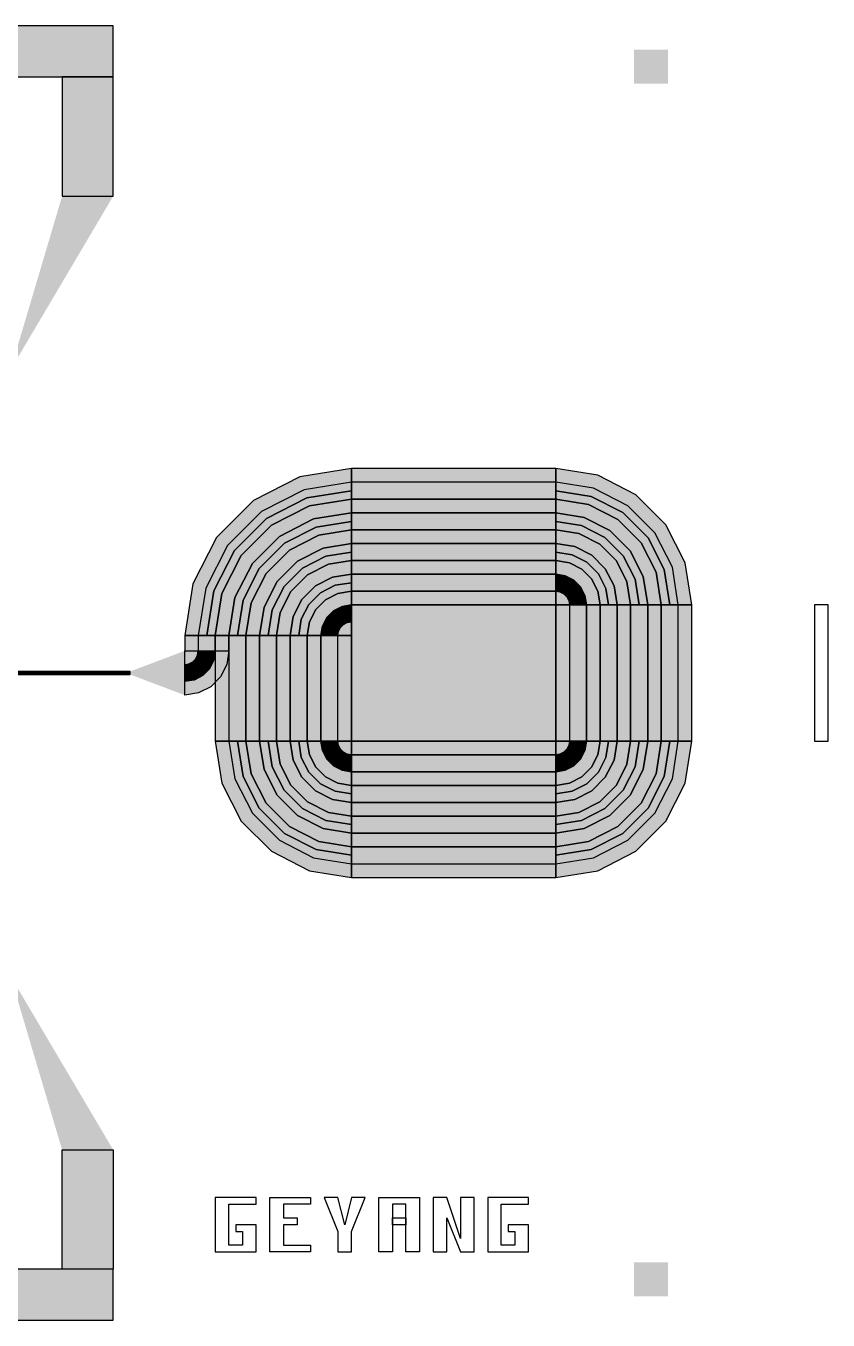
# Model space of a CAD drawing. Extents: x -200 to 7200, y -200 to 2100.
# Drawn here: x 6022 to 7200, y 0 to 1900 of the extents above; entities that cross this region are included whole.
import ezdxf

# ---------------------------------------------------------------- set-up
doc = ezdxf.new("R2010")
doc.units = 0
doc.layers.add('GAP', color=1, linetype='continuous')
doc.layers.add('PIN', color=3, linetype='continuous')

# ---------------------------------------------------------------- blocks, each defined once
blk = doc.blocks.new('R1C2BGAP')
for points in [[(6500, 1250), (6424.3, 1238), (6356, 1203.2), (6301.8, 1149), (6267, 1080.7), (6255, 1005), (6287.5, 1005), (6297.9, 1070.7), (6328.1, 1129.9), (6375.1, 1176.9), (6434.3, 1207.1), (6500, 1217.5), (6500, 1250)], [(6800, 1250), (6500, 1250), (6500, 1185), (6800, 1185), (6800, 1250)], [(7000, 1050), (6990.2, 1111.8), (6961.8, 1167.6), (6917.6, 1211.8), (6861.8, 1240.2), (6800, 1250), (6800, 1217.5), (6851.8, 1209.3), (6898.5, 1185.5), (6935.5, 1148.5), (6959.3, 1101.8), (6967.5, 1050), (7000, 1050)], [(6500, 1217.5), (6434.3, 1207.1), (6375.1, 1176.9), (6328.1, 1129.9), (6297.9, 1070.7), (6287.5, 1005), (6320, 1005), (6328.8, 1060.6), (6354.4, 1110.8), (6394.2, 1150.6), (6444.4, 1176.2), (6500, 1185), (6500, 1217.5)], [(6967.5, 1050), (6959.3, 1101.8), (6935.5, 1148.5), (6898.5, 1185.5), (6851.8, 1209.3), (6800, 1217.5), (6800, 1185), (6841.7, 1178.4), (6879.4, 1159.2), (6909.2, 1129.4), (6928.4, 1091.7), (6935, 1050), (6967.5, 1050)], [(6500, 1205), (6438.2, 1195.2), (6382.4, 1166.8), (6338.2, 1122.6), (6309.8, 1066.8), (6300, 1005), (6332.5, 1005), (6340.7, 1056.8), (6364.5, 1103.5), (6401.5, 1140.5), (6448.2, 1164.3), (6500, 1172.5), (6500, 1205)], [(6800, 1205), (6500, 1205), (6500, 1140), (6800, 1140), (6800, 1205)], [(6955, 1050), (6947.4, 1097.9), (6925.4, 1141.1), (6891.1, 1175.4), (6847.9, 1197.4), (6800, 1205), (6800, 1172.5), (6837.9, 1166.5), (6872, 1149.1), (6899.1, 1122), (6916.5, 1087.9), (6922.5, 1050), (6955, 1050)], [(6500, 1172.5), (6448.2, 1164.3), (6401.5, 1140.5), (6364.5, 1103.5), (6340.7, 1056.8), (6332.5, 1005), (6365, 1005), (6371.6, 1046.7), (6390.8, 1084.4), (6420.6, 1114.2), (6458.3, 1133.4), (6500, 1140), (6500, 1172.5)], [(6500, 1160), (6452.1, 1152.4), (6408.9, 1130.4), (6374.6, 1096.1), (6352.6, 1052.9), (6345, 1005), (6377.5, 1005), (6383.5, 1042.9), (6400.9, 1077), (6428, 1104.1), (6462.1, 1121.5), (6500, 1127.5), (6500, 1160)], [(6800, 1160), (6500, 1160), (6500, 1095), (6800, 1095), (6800, 1160)], [(6922.5, 1050), (6916.5, 1087.9), (6899.1, 1122), (6872, 1149.1), (6837.9, 1166.5), (6800, 1172.5), (6800, 1140), (6827.8, 1135.6), (6852.9, 1122.8), (6872.8, 1102.9), (6885.6, 1077.8), (6890, 1050), (6922.5, 1050)], [(6910, 1050), (6904.6, 1084), (6889, 1114.7), (6864.7, 1139), (6834, 1154.6), (6800, 1160), (6800, 1127.5), (6823.9, 1123.7), (6845.6, 1112.7), (6862.7, 1095.6), (6873.7, 1073.9), (6877.5, 1050), (6910, 1050)], [(6500, 1127.5), (6462.1, 1121.5), (6428, 1104.1), (6400.9, 1077), (6383.5, 1042.9), (6377.5, 1005), (6410, 1005), (6414.4, 1032.8), (6427.2, 1057.9), (6447.1, 1077.8), (6472.2, 1090.6), (6500, 1095), (6500, 1127.5)], [(6877.5, 1050), (6873.7, 1073.9), (6862.7, 1095.6), (6845.6, 1112.7), (6823.9, 1123.7), (6800, 1127.5), (6800, 1095), (6813.9, 1092.8), (6826.5, 1086.4), (6836.4, 1076.5), (6842.8, 1063.9), (6845, 1050), (6877.5, 1050)], [(6500, 1115), (6466, 1109.6), (6435.3, 1094), (6411, 1069.7), (6395.4, 1039), (6390, 1005), (6422.5, 1005), (6426.3, 1028.9), (6437.3, 1050.6), (6454.4, 1067.7), (6476.1, 1078.7), (6500, 1082.5), (6500, 1115)], [(6800, 1115), (6500, 1115), (6500, 1050), (6800, 1050), (6800, 1115)], [(6865, 1050), (6861.8, 1070.1), (6852.6, 1088.2), (6838.2, 1102.6), (6820.1, 1111.8), (6800, 1115), (6800, 1082.5), (6810, 1080.9), (6819.1, 1076.3), (6826.3, 1069.1), (6830.9, 1060), (6832.5, 1050), (6865, 1050)], [(6500, 1082.5), (6476.1, 1078.7), (6454.4, 1067.7), (6437.3, 1050.6), (6426.3, 1028.9), (6422.5, 1005), (6455, 1005), (6457.2, 1018.9), (6463.6, 1031.5), (6473.5, 1041.4), (6486.1, 1047.8), (6500, 1050), (6500, 1082.5)], [(6500, 1070), (6479.9, 1066.8), (6461.8, 1057.6), (6447.4, 1043.2), (6438.2, 1025.1), (6435, 1005), (6467.5, 1005), (6469.1, 1015), (6473.7, 1024.1), (6480.9, 1031.3), (6490, 1035.9), (6500, 1037.5), (6500, 1070)], [(6800, 1070), (6500, 1070), (6500, 830), (6800, 830), (6800, 1070)], [(6832.5, 1050), (6830.9, 1060), (6826.3, 1069.1), (6819.1, 1076.3), (6810, 1080.9), (6800, 1082.5), (6800, 1050), (6800, 1050), (6800, 1050), (6800, 1050), (6800, 1050), (6800, 1050), (6832.5, 1050)], [(6865, 850), (6865, 1050), (6800, 1050), (6800, 850), (6865, 850)], [(6910, 850), (6910, 1050), (6845, 1050), (6845, 850), (6910, 850)], [(6955, 850), (6955, 1050), (6890, 1050), (6890, 850), (6955, 850)], [(7000, 850), (7000, 1050), (6935, 1050), (6935, 850), (7000, 850)], [(6500, 1037.5), (6490, 1035.9), (6480.9, 1031.3), (6473.7, 1024.1), (6469.1, 1015), (6467.5, 1005), (6500, 1005), (6500, 1005), (6500, 1005), (6500, 1005), (6500, 1005), (6500, 1005), (6500, 1037.5)], [(6255, 1005), (6255, 982.5), (6320, 982.5), (6320, 1005), (6255, 1005)], [(6300, 1005), (6300, 850), (6365, 850), (6365, 1005), (6300, 1005)], [(6345, 1005), (6345, 850), (6410, 850), (6410, 1005), (6345, 1005)], [(6390, 1005), (6390, 850), (6455, 850), (6455, 1005), (6390, 1005)], [(6435, 1005), (6435, 850), (6500, 850), (6500, 1005), (6435, 1005)], [(6320, 982.5), (6316.8, 962.4), (6307.6, 944.3), (6293.2, 929.9), (6275.1, 920.7), (6255, 917.5), (6255, 950), (6265, 951.6), (6274.1, 956.2), (6281.3, 963.4), (6285.9, 972.5), (6287.5, 982.5), (6320, 982.5)], [(6287.5, 982.5), (6285.9, 972.5), (6281.3, 963.4), (6274.1, 956.2), (6265, 951.6), (6255, 950), (6255, 982.5), (6255, 982.5), (6255, 982.5), (6255, 982.5), (6255, 982.5), (6255, 982.5), (6287.5, 982.5)], [(6175, 952.3), (4897.1, 952.3), (4897.1, 947.8), (6175, 947.8), (6175, 952.3)], [(6300, 850), (6309.8, 788.2), (6338.2, 732.4), (6382.4, 688.2), (6438.2, 659.8), (6500, 650), (6500, 682.5), (6448.2, 690.7), (6401.5, 714.5), (6364.5, 751.5), (6340.7, 798.2), (6332.5, 850), (6300, 850)], [(6332.5, 850), (6340.7, 798.2), (6364.5, 751.5), (6401.5, 714.5), (6448.2, 690.7), (6500, 682.5), (6500, 715), (6458.3, 721.6), (6420.6, 740.8), (6390.8, 770.6), (6371.6, 808.3), (6365, 850), (6332.5, 850)], [(6345, 850), (6352.6, 802.1), (6374.6, 758.9), (6408.9, 724.6), (6452.1, 702.6), (6500, 695), (6500, 727.5), (6462.1, 733.5), (6428, 750.9), (6400.9, 778), (6383.5, 812.1), (6377.5, 850), (6345, 850)], [(6377.5, 850), (6383.5, 812.1), (6400.9, 778), (6428, 750.9), (6462.1, 733.5), (6500, 727.5), (6500, 760), (6472.2, 764.4), (6447.1, 777.2), (6427.2, 797.1), (6414.4, 822.2), (6410, 850), (6377.5, 850)], [(6390, 850), (6395.4, 816), (6411, 785.3), (6435.3, 761), (6466, 745.4), (6500, 740), (6500, 772.5), (6476.1, 776.3), (6454.4, 787.3), (6437.3, 804.4), (6426.3, 826.1), (6422.5, 850), (6390, 850)], [(6422.5, 850), (6426.3, 826.1), (6437.3, 804.4), (6454.4, 787.3), (6476.1, 776.3), (6500, 772.5), (6500, 805), (6486.1, 807.2), (6473.5, 813.6), (6463.6, 823.5), (6457.2, 836.1), (6455, 850), (6422.5, 850)], [(6435, 850), (6438.2, 829.9), (6447.4, 811.8), (6461.8, 797.4), (6479.9, 788.2), (6500, 785), (6500, 817.5), (6490, 819.1), (6480.9, 823.7), (6473.7, 830.9), (6469.1, 840), (6467.5, 850), (6435, 850)], [(6467.5, 850), (6469.1, 840), (6473.7, 830.9), (6480.9, 823.7), (6490, 819.1), (6500, 817.5), (6500, 850), (6500, 850), (6500, 850), (6500, 850), (6500, 850), (6500, 850), (6467.5, 850)], [(6500, 785), (6800, 785), (6800, 850), (6500, 850), (6500, 785)], [(6800, 785), (6820.1, 788.2), (6838.2, 797.4), (6852.6, 811.8), (6861.8, 829.9), (6865, 850), (6832.5, 850), (6830.9, 840), (6826.3, 830.9), (6819.1, 823.7), (6810, 819.1), (6800, 817.5), (6800, 785)], [(6800, 817.5), (6810, 819.1), (6819.1, 823.7), (6826.3, 830.9), (6830.9, 840), (6832.5, 850), (6800, 850), (6800, 850), (6800, 850), (6800, 850), (6800, 850), (6800, 850), (6800, 817.5)], [(6800, 740), (6834, 745.4), (6864.7, 761), (6889, 785.3), (6904.6, 816), (6910, 850), (6877.5, 850), (6873.7, 826.1), (6862.7, 804.4), (6845.6, 787.3), (6823.9, 776.3), (6800, 772.5), (6800, 740)], [(6800, 772.5), (6823.9, 776.3), (6845.6, 787.3), (6862.7, 804.4), (6873.7, 826.1), (6877.5, 850), (6845, 850), (6842.8, 836.1), (6836.4, 823.5), (6826.5, 813.6), (6813.9, 807.2), (6800, 805), (6800, 772.5)], [(6800, 695), (6847.9, 702.6), (6891.1, 724.6), (6925.4, 758.9), (6947.4, 802.1), (6955, 850), (6922.5, 850), (6916.5, 812.1), (6899.1, 778), (6872, 750.9), (6837.9, 733.5), (6800, 727.5), (6800, 695)], [(6800, 727.5), (6837.9, 733.5), (6872, 750.9), (6899.1, 778), (6916.5, 812.1), (6922.5, 850), (6890, 850), (6885.6, 822.2), (6872.8, 797.1), (6852.9, 777.2), (6827.8, 764.4), (6800, 760), (6800, 727.5)], [(6800, 650), (6861.8, 659.8), (6917.6, 688.2), (6961.8, 732.4), (6990.2, 788.2), (7000, 850), (6967.5, 850), (6959.3, 798.2), (6935.5, 751.5), (6898.5, 714.5), (6851.8, 690.7), (6800, 682.5), (6800, 650)], [(6800, 682.5), (6851.8, 690.7), (6898.5, 714.5), (6935.5, 751.5), (6959.3, 798.2), (6967.5, 850), (6935, 850), (6928.4, 808.3), (6909.2, 770.6), (6879.4, 740.8), (6841.7, 721.6), (6800, 715), (6800, 682.5)], [(6500, 740), (6800, 740), (6800, 805), (6500, 805), (6500, 740)], [(6500, 695), (6800, 695), (6800, 760), (6500, 760), (6500, 695)], [(6500, 650), (6800, 650), (6800, 715), (6500, 715), (6500, 650)]]:
    blk.add_lwpolyline(points)
for points in [[(6434.3, 1207.1), (6424.3, 1238), (6375.1, 1176.9), (6356, 1203.2)], [(6500, 1217.5), (6500, 1250), (6434.3, 1207.1), (6424.3, 1238)], [(6800, 1250), (6500, 1250), (6800, 1185), (6500, 1185)], [(6851.8, 1209.3), (6861.8, 1240.2), (6800, 1217.5), (6800, 1250)], [(6898.5, 1185.5), (6917.6, 1211.8), (6851.8, 1209.3), (6861.8, 1240.2)], [(6500, 1185), (6500, 1217.5), (6444.4, 1176.2), (6434.3, 1207.1)], [(6841.7, 1178.4), (6851.8, 1209.3), (6800, 1185), (6800, 1217.5)], [(6375.1, 1176.9), (6356, 1203.2), (6328.1, 1129.9), (6301.8, 1149)], [(6444.4, 1176.2), (6434.3, 1207.1), (6394.2, 1150.6), (6375.1, 1176.9)], [(6500, 1172.5), (6500, 1205), (6448.2, 1164.3), (6438.2, 1195.2)], [(6800, 1205), (6500, 1205), (6800, 1140), (6500, 1140)], [(6837.9, 1166.5), (6847.9, 1197.4), (6800, 1172.5), (6800, 1205)], [(6872, 1149.1), (6891.1, 1175.4), (6837.9, 1166.5), (6847.9, 1197.4)], [(6879.4, 1159.2), (6898.5, 1185.5), (6841.7, 1178.4), (6851.8, 1209.3)], [(6935.5, 1148.5), (6961.8, 1167.6), (6898.5, 1185.5), (6917.6, 1211.8)], [(6448.2, 1164.3), (6438.2, 1195.2), (6401.5, 1140.5), (6382.4, 1166.8)], [(6909.2, 1129.4), (6935.5, 1148.5), (6879.4, 1159.2), (6898.5, 1185.5)], [(6394.2, 1150.6), (6375.1, 1176.9), (6354.4, 1110.8), (6328.1, 1129.9)], [(6401.5, 1140.5), (6382.4, 1166.8), (6364.5, 1103.5), (6338.2, 1122.6)], [(6458.3, 1133.4), (6448.2, 1164.3), (6420.6, 1114.2), (6401.5, 1140.5)], [(6500, 1140), (6500, 1172.5), (6458.3, 1133.4), (6448.2, 1164.3)], [(6500, 1127.5), (6500, 1160), (6462.1, 1121.5), (6452.1, 1152.4)], [(6800, 1160), (6500, 1160), (6800, 1095), (6500, 1095)], [(6827.8, 1135.6), (6837.9, 1166.5), (6800, 1140), (6800, 1172.5)], [(6823.9, 1123.7), (6834, 1154.6), (6800, 1127.5), (6800, 1160)], [(6852.9, 1122.8), (6872, 1149.1), (6827.8, 1135.6), (6837.9, 1166.5)], [(6899.1, 1122), (6925.4, 1141.1), (6872, 1149.1), (6891.1, 1175.4)], [(6959.3, 1101.8), (6990.2, 1111.8), (6935.5, 1148.5), (6961.8, 1167.6)], [(6328.1, 1129.9), (6301.8, 1149), (6297.9, 1070.7), (6267, 1080.7)], [(6420.6, 1114.2), (6401.5, 1140.5), (6390.8, 1084.4), (6364.5, 1103.5)], [(6462.1, 1121.5), (6452.1, 1152.4), (6428, 1104.1), (6408.9, 1130.4)], [(6845.6, 1112.7), (6864.7, 1139), (6823.9, 1123.7), (6834, 1154.6)], [(6872.8, 1102.9), (6899.1, 1122), (6852.9, 1122.8), (6872, 1149.1)], [(6916.5, 1087.9), (6947.4, 1097.9), (6899.1, 1122), (6925.4, 1141.1)], [(6928.4, 1091.7), (6959.3, 1101.8), (6909.2, 1129.4), (6935.5, 1148.5)], [(6354.4, 1110.8), (6328.1, 1129.9), (6328.8, 1060.6), (6297.9, 1070.7)], [(6364.5, 1103.5), (6338.2, 1122.6), (6340.7, 1056.8), (6309.8, 1066.8)], [(6428, 1104.1), (6408.9, 1130.4), (6400.9, 1077), (6374.6, 1096.1)], [(6472.2, 1090.6), (6462.1, 1121.5), (6447.1, 1077.8), (6428, 1104.1)], [(6500, 1095), (6500, 1127.5), (6472.2, 1090.6), (6462.1, 1121.5)], [(6813.9, 1092.8), (6823.9, 1123.7), (6800, 1095), (6800, 1127.5)], [(6826.5, 1086.4), (6845.6, 1112.7), (6813.9, 1092.8), (6823.9, 1123.7)], [(6862.7, 1095.6), (6889, 1114.7), (6845.6, 1112.7), (6864.7, 1139)], [(6885.6, 1077.8), (6916.5, 1087.9), (6872.8, 1102.9), (6899.1, 1122)], [(6390.8, 1084.4), (6364.5, 1103.5), (6371.6, 1046.7), (6340.7, 1056.8)], [(6447.1, 1077.8), (6428, 1104.1), (6427.2, 1057.9), (6400.9, 1077)], [(6476.1, 1078.7), (6466, 1109.6), (6454.4, 1067.7), (6435.3, 1094)], [(6500, 1082.5), (6500, 1115), (6476.1, 1078.7), (6466, 1109.6)], [(6800, 1115), (6500, 1115), (6800, 1050), (6500, 1050)], [(6810, 1080.9), (6820.1, 1111.8), (6800, 1082.5), (6800, 1115)], [(6819.1, 1076.3), (6838.2, 1102.6), (6810, 1080.9), (6820.1, 1111.8)], [(6826.3, 1069.1), (6852.6, 1088.2), (6819.1, 1076.3), (6838.2, 1102.6)], [(6836.4, 1076.5), (6862.7, 1095.6), (6826.5, 1086.4), (6845.6, 1112.7)], [(6873.7, 1073.9), (6904.6, 1084), (6862.7, 1095.6), (6889, 1114.7)], [(6967.5, 1050), (7000, 1050), (6959.3, 1101.8), (6990.2, 1111.8)], [(6400.9, 1077), (6374.6, 1096.1), (6383.5, 1042.9), (6352.6, 1052.9)], [(6454.4, 1067.7), (6435.3, 1094), (6437.3, 1050.6), (6411, 1069.7)], [(6830.9, 1060), (6861.8, 1070.1), (6826.3, 1069.1), (6852.6, 1088.2)], [(6842.8, 1063.9), (6873.7, 1073.9), (6836.4, 1076.5), (6862.7, 1095.6)], [(6877.5, 1050), (6910, 1050), (6873.7, 1073.9), (6904.6, 1084)], [(6890, 1050), (6922.5, 1050), (6885.6, 1077.8), (6916.5, 1087.9)], [(6922.5, 1050), (6955, 1050), (6916.5, 1087.9), (6947.4, 1097.9)], [(6935, 1050), (6967.5, 1050), (6928.4, 1091.7), (6959.3, 1101.8)], [(6297.9, 1070.7), (6267, 1080.7), (6287.5, 1005), (6255, 1005)], [(6328.8, 1060.6), (6297.9, 1070.7), (6320, 1005), (6287.5, 1005)], [(6340.7, 1056.8), (6309.8, 1066.8), (6332.5, 1005), (6300, 1005)], [(6427.2, 1057.9), (6400.9, 1077), (6414.4, 1032.8), (6383.5, 1042.9)], [(6437.3, 1050.6), (6411, 1069.7), (6426.3, 1028.9), (6395.4, 1039)], [(6473.5, 1041.4), (6454.4, 1067.7), (6463.6, 1031.5), (6437.3, 1050.6)], [(6486.1, 1047.8), (6476.1, 1078.7), (6473.5, 1041.4), (6454.4, 1067.7)], [(6490, 1035.9), (6479.9, 1066.8), (6480.9, 1031.3), (6461.8, 1057.6)], [(6500, 1050), (6500, 1082.5), (6486.1, 1047.8), (6476.1, 1078.7)], [(6500, 1037.5), (6500, 1070), (6490, 1035.9), (6479.9, 1066.8)], [(6800, 1070), (6500, 1070), (6800, 830), (6500, 830)], [(6800, 1050), (6810, 1080.9), (6800, 1050), (6800, 1082.5)], [(6800, 1050), (6819.1, 1076.3), (6800, 1050), (6810, 1080.9)], [(6800, 1050), (6826.3, 1069.1), (6800, 1050), (6819.1, 1076.3)], [(6800, 1050), (6830.9, 1060), (6800, 1050), (6826.3, 1069.1)], [(6832.5, 1050), (6865, 1050), (6830.9, 1060), (6861.8, 1070.1)], [(6845, 1050), (6877.5, 1050), (6842.8, 1063.9), (6873.7, 1073.9)], [(6371.6, 1046.7), (6340.7, 1056.8), (6365, 1005), (6332.5, 1005)], [(6383.5, 1042.9), (6352.6, 1052.9), (6377.5, 1005), (6345, 1005)], [(6463.6, 1031.5), (6437.3, 1050.6), (6457.2, 1018.9), (6426.3, 1028.9)], [(6480.9, 1031.3), (6461.8, 1057.6), (6473.7, 1024.1), (6447.4, 1043.2)], [(6800, 1050), (6832.5, 1050), (6800, 1050), (6830.9, 1060)], [(6865, 850), (6865, 1050), (6800, 850), (6800, 1050)], [(6910, 850), (6910, 1050), (6845, 850), (6845, 1050)], [(6955, 850), (6955, 1050), (6890, 850), (6890, 1050)], [(7000, 850), (7000, 1050), (6935, 850), (6935, 1050)], [(6414.4, 1032.8), (6383.5, 1042.9), (6410, 1005), (6377.5, 1005)], [(6426.3, 1028.9), (6395.4, 1039), (6422.5, 1005), (6390, 1005)], [(6457.2, 1018.9), (6426.3, 1028.9), (6455, 1005), (6422.5, 1005)], [(6473.7, 1024.1), (6447.4, 1043.2), (6469.1, 1015), (6438.2, 1025.1)], [(6500, 1005), (6480.9, 1031.3), (6500, 1005), (6473.7, 1024.1)], [(6500, 1005), (6490, 1035.9), (6500, 1005), (6480.9, 1031.3)], [(6500, 1005), (6500, 1037.5), (6500, 1005), (6490, 1035.9)], [(6469.1, 1015), (6438.2, 1025.1), (6467.5, 1005), (6435, 1005)], [(6500, 1005), (6469.1, 1015), (6500, 1005), (6467.5, 1005)], [(6500, 1005), (6473.7, 1024.1), (6500, 1005), (6469.1, 1015)], [(6255, 1005), (6255, 982.5), (6320, 1005), (6320, 982.5)], [(6300, 1005), (6300, 850), (6365, 1005), (6365, 850)], [(6345, 1005), (6345, 850), (6410, 1005), (6410, 850)], [(6390, 1005), (6390, 850), (6455, 1005), (6455, 850)], [(6435, 1005), (6435, 850), (6500, 1005), (6500, 850)], [(6255, 950), (6175, 950), (6255, 982.5), (6175, 952.3)], [(6255, 982.5), (6287.5, 982.5), (6255, 982.5), (6285.9, 972.5)], [(6255, 982.5), (6285.9, 972.5), (6255, 982.5), (6281.3, 963.4)], [(6255, 982.5), (6281.3, 963.4), (6255, 982.5), (6274.1, 956.2)], [(6255, 982.5), (6274.1, 956.2), (6255, 982.5), (6265, 951.6)], [(6255, 982.5), (6265, 951.6), (6255, 982.5), (6255, 950)], [(6285.9, 972.5), (6316.8, 962.4), (6281.3, 963.4), (6307.6, 944.3)], [(6287.5, 982.5), (6320, 982.5), (6285.9, 972.5), (6316.8, 962.4)], [(6175, 952.3), (4897.1, 952.3), (6175, 947.8), (4897.1, 947.8)], [(6255, 950), (6175, 950), (6255, 917.5), (6175, 947.8)], [(6265, 951.6), (6275.1, 920.7), (6255, 950), (6255, 917.5)], [(6274.1, 956.2), (6293.2, 929.9), (6265, 951.6), (6275.1, 920.7)], [(6281.3, 963.4), (6307.6, 944.3), (6274.1, 956.2), (6293.2, 929.9)], [(6332.5, 850), (6300, 850), (6340.7, 798.2), (6309.8, 788.2)], [(6365, 850), (6332.5, 850), (6371.6, 808.3), (6340.7, 798.2)], [(6377.5, 850), (6345, 850), (6383.5, 812.1), (6352.6, 802.1)], [(6410, 850), (6377.5, 850), (6414.4, 822.2), (6383.5, 812.1)], [(6422.5, 850), (6390, 850), (6426.3, 826.1), (6395.4, 816)], [(6455, 850), (6422.5, 850), (6457.2, 836.1), (6426.3, 826.1)], [(6457.2, 836.1), (6426.3, 826.1), (6463.6, 823.5), (6437.3, 804.4)], [(6467.5, 850), (6435, 850), (6469.1, 840), (6438.2, 829.9)], [(6469.1, 840), (6438.2, 829.9), (6473.7, 830.9), (6447.4, 811.8)], [(6500, 850), (6467.5, 850), (6500, 850), (6469.1, 840)], [(6500, 850), (6469.1, 840), (6500, 850), (6473.7, 830.9)], [(6500, 850), (6473.7, 830.9), (6500, 850), (6480.9, 823.7)], [(6500, 850), (6480.9, 823.7), (6500, 850), (6490, 819.1)], [(6500, 850), (6490, 819.1), (6500, 850), (6500, 817.5)], [(6500, 785), (6800, 785), (6500, 850), (6800, 850)], [(6800, 850), (6800, 817.5), (6800, 850), (6810, 819.1)], [(6800, 850), (6810, 819.1), (6800, 850), (6819.1, 823.7)], [(6800, 850), (6819.1, 823.7), (6800, 850), (6826.3, 830.9)], [(6800, 850), (6826.3, 830.9), (6800, 850), (6830.9, 840)], [(6800, 850), (6830.9, 840), (6800, 850), (6832.5, 850)], [(6826.3, 830.9), (6852.6, 811.8), (6830.9, 840), (6861.8, 829.9)], [(6830.9, 840), (6861.8, 829.9), (6832.5, 850), (6865, 850)], [(6836.4, 823.5), (6862.7, 804.4), (6842.8, 836.1), (6873.7, 826.1)], [(6842.8, 836.1), (6873.7, 826.1), (6845, 850), (6877.5, 850)], [(6873.7, 826.1), (6904.6, 816), (6877.5, 850), (6910, 850)], [(6885.6, 822.2), (6916.5, 812.1), (6890, 850), (6922.5, 850)], [(6916.5, 812.1), (6947.4, 802.1), (6922.5, 850), (6955, 850)], [(6928.4, 808.3), (6959.3, 798.2), (6935, 850), (6967.5, 850)], [(6959.3, 798.2), (6990.2, 788.2), (6967.5, 850), (7000, 850)], [(6414.4, 822.2), (6383.5, 812.1), (6427.2, 797.1), (6400.9, 778)], [(6426.3, 826.1), (6395.4, 816), (6437.3, 804.4), (6411, 785.3)], [(6463.6, 823.5), (6437.3, 804.4), (6473.5, 813.6), (6454.4, 787.3)], [(6473.7, 830.9), (6447.4, 811.8), (6480.9, 823.7), (6461.8, 797.4)], [(6480.9, 823.7), (6461.8, 797.4), (6490, 819.1), (6479.9, 788.2)], [(6490, 819.1), (6479.9, 788.2), (6500, 817.5), (6500, 785)], [(6800, 817.5), (6800, 785), (6810, 819.1), (6820.1, 788.2)], [(6810, 819.1), (6820.1, 788.2), (6819.1, 823.7), (6838.2, 797.4)], [(6819.1, 823.7), (6838.2, 797.4), (6826.3, 830.9), (6852.6, 811.8)], [(6826.5, 813.6), (6845.6, 787.3), (6836.4, 823.5), (6862.7, 804.4)], [(6862.7, 804.4), (6889, 785.3), (6873.7, 826.1), (6904.6, 816)], [(6872.8, 797.1), (6899.1, 778), (6885.6, 822.2), (6916.5, 812.1)], [(6340.7, 798.2), (6309.8, 788.2), (6364.5, 751.5), (6338.2, 732.4)], [(6371.6, 808.3), (6340.7, 798.2), (6390.8, 770.6), (6364.5, 751.5)], [(6383.5, 812.1), (6352.6, 802.1), (6400.9, 778), (6374.6, 758.9)], [(6437.3, 804.4), (6411, 785.3), (6454.4, 787.3), (6435.3, 761)], [(6473.5, 813.6), (6454.4, 787.3), (6486.1, 807.2), (6476.1, 776.3)], [(6486.1, 807.2), (6476.1, 776.3), (6500, 805), (6500, 772.5)], [(6500, 740), (6800, 740), (6500, 805), (6800, 805)], [(6800, 805), (6800, 772.5), (6813.9, 807.2), (6823.9, 776.3)], [(6813.9, 807.2), (6823.9, 776.3), (6826.5, 813.6), (6845.6, 787.3)], [(6845.6, 787.3), (6864.7, 761), (6862.7, 804.4), (6889, 785.3)], [(6899.1, 778), (6925.4, 758.9), (6916.5, 812.1), (6947.4, 802.1)], [(6909.2, 770.6), (6935.5, 751.5), (6928.4, 808.3), (6959.3, 798.2)], [(6935.5, 751.5), (6961.8, 732.4), (6959.3, 798.2), (6990.2, 788.2)], [(6427.2, 797.1), (6400.9, 778), (6447.1, 777.2), (6428, 750.9)], [(6454.4, 787.3), (6435.3, 761), (6476.1, 776.3), (6466, 745.4)], [(6823.9, 776.3), (6834, 745.4), (6845.6, 787.3), (6864.7, 761)], [(6852.9, 777.2), (6872, 750.9), (6872.8, 797.1), (6899.1, 778)], [(6390.8, 770.6), (6364.5, 751.5), (6420.6, 740.8), (6401.5, 714.5)], [(6400.9, 778), (6374.6, 758.9), (6428, 750.9), (6408.9, 724.6)], [(6447.1, 777.2), (6428, 750.9), (6472.2, 764.4), (6462.1, 733.5)], [(6472.2, 764.4), (6462.1, 733.5), (6500, 760), (6500, 727.5)], [(6476.1, 776.3), (6466, 745.4), (6500, 772.5), (6500, 740)], [(6500, 695), (6800, 695), (6500, 760), (6800, 760)], [(6800, 772.5), (6800, 740), (6823.9, 776.3), (6834, 745.4)], [(6800, 760), (6800, 727.5), (6827.8, 764.4), (6837.9, 733.5)], [(6827.8, 764.4), (6837.9, 733.5), (6852.9, 777.2), (6872, 750.9)], [(6872, 750.9), (6891.1, 724.6), (6899.1, 778), (6925.4, 758.9)], [(6879.4, 740.8), (6898.5, 714.5), (6909.2, 770.6), (6935.5, 751.5)], [(6364.5, 751.5), (6338.2, 732.4), (6401.5, 714.5), (6382.4, 688.2)], [(6428, 750.9), (6408.9, 724.6), (6462.1, 733.5), (6452.1, 702.6)], [(6837.9, 733.5), (6847.9, 702.6), (6872, 750.9), (6891.1, 724.6)], [(6898.5, 714.5), (6917.6, 688.2), (6935.5, 751.5), (6961.8, 732.4)], [(6420.6, 740.8), (6401.5, 714.5), (6458.3, 721.6), (6448.2, 690.7)], [(6462.1, 733.5), (6452.1, 702.6), (6500, 727.5), (6500, 695)], [(6800, 727.5), (6800, 695), (6837.9, 733.5), (6847.9, 702.6)], [(6841.7, 721.6), (6851.8, 690.7), (6879.4, 740.8), (6898.5, 714.5)], [(6401.5, 714.5), (6382.4, 688.2), (6448.2, 690.7), (6438.2, 659.8)], [(6458.3, 721.6), (6448.2, 690.7), (6500, 715), (6500, 682.5)], [(6500, 650), (6800, 650), (6500, 715), (6800, 715)], [(6800, 715), (6800, 682.5), (6841.7, 721.6), (6851.8, 690.7)], [(6851.8, 690.7), (6861.8, 659.8), (6898.5, 714.5), (6917.6, 688.2)], [(6448.2, 690.7), (6438.2, 659.8), (6500, 682.5), (6500, 650)], [(6800, 682.5), (6800, 650), (6851.8, 690.7), (6861.8, 659.8)]]:
    blk.add_solid(points)
at = {"layer": 'gap'}
for points in [[(6300, 100), (6360, 100), (6360, 140), (6330, 140), (6330, 130), (6340, 130), (6340, 110), (6320, 110), (6320, 170), (6360, 170), (6360, 180), (6300, 180), (6300, 100), (6300, 100)], [(6380, 100), (6380, 180), (6440, 180), (6440, 170), (6400, 170), (6400, 150), (6420, 150), (6420, 140), (6400, 140), (6400, 110), (6440, 110), (6440, 100), (6380, 100), (6380, 100)], [(6480, 100), (6500, 100), (6500, 130), (6520, 180), (6500, 180), (6490, 140), (6480, 180), (6460, 180), (6480, 130), (6480, 100), (6480, 100)], [(6540, 100), (6540, 180), (6600, 180), (6600, 100), (6580, 100), (6580, 170), (6560, 170), (6560, 100), (6540, 100)], [(6620, 100), (6640, 100), (6640, 150), (6660, 100), (6680, 100), (6680, 180), (6660, 180), (6660, 120), (6640, 180), (6620, 180), (6620, 100), (6620, 100)], [(6700, 100), (6760, 100), (6760, 140), (6730, 140), (6730, 130), (6740, 130), (6740, 110), (6720, 110), (6720, 170), (6760, 170), (6760, 180), (6700, 180), (6700, 100), (6700, 100)], [(6560, 140), (6560, 150), (6580, 150), (6580, 140), (6560, 140)]]:
    blk.add_lwpolyline(points, dxfattribs=at)
blk = doc.blocks.new('R1C2BPIN')
for points in [[(6500, 1230), (6430.5, 1219), (6367.7, 1187), (6318, 1137.3), (6286, 1074.5), (6275, 1005), (6287.5, 1005), (6297.9, 1070.7), (6328.1, 1129.9), (6375.1, 1176.9), (6434.3, 1207.1), (6500, 1217.5), (6500, 1230)], [(6500, 1217.5), (6434.3, 1207.1), (6375.1, 1176.9), (6328.1, 1129.9), (6297.9, 1070.7), (6287.5, 1005), (6300, 1005), (6309.8, 1066.8), (6338.2, 1122.6), (6382.4, 1166.8), (6438.2, 1195.2), (6500, 1205), (6500, 1217.5)], [(6800, 1230), (6500, 1230), (6500, 1205), (6800, 1205), (6800, 1230)], [(6980, 1050), (6971.2, 1105.6), (6945.6, 1155.8), (6905.8, 1195.6), (6855.6, 1221.2), (6800, 1230), (6800, 1217.5), (6851.8, 1209.3), (6898.5, 1185.5), (6935.5, 1148.5), (6959.3, 1101.8), (6967.5, 1050), (6980, 1050)], [(6967.5, 1050), (6959.3, 1101.8), (6935.5, 1148.5), (6898.5, 1185.5), (6851.8, 1209.3), (6800, 1217.5), (6800, 1205), (6847.9, 1197.4), (6891.1, 1175.4), (6925.4, 1141.1), (6947.4, 1097.9), (6955, 1050), (6967.5, 1050)], [(6500, 1185), (6444.4, 1176.2), (6394.2, 1150.6), (6354.4, 1110.8), (6328.8, 1060.6), (6320, 1005), (6332.5, 1005), (6340.7, 1056.8), (6364.5, 1103.5), (6401.5, 1140.5), (6448.2, 1164.3), (6500, 1172.5), (6500, 1185)], [(6800, 1185), (6500, 1185), (6500, 1160), (6800, 1160), (6800, 1185)], [(6935, 1050), (6928.4, 1091.7), (6909.2, 1129.4), (6879.4, 1159.2), (6841.7, 1178.4), (6800, 1185), (6800, 1172.5), (6837.9, 1166.5), (6872, 1149.1), (6899.1, 1122), (6916.5, 1087.9), (6922.5, 1050), (6935, 1050)], [(6500, 1172.5), (6448.2, 1164.3), (6401.5, 1140.5), (6364.5, 1103.5), (6340.7, 1056.8), (6332.5, 1005), (6345, 1005), (6352.6, 1052.9), (6374.6, 1096.1), (6408.9, 1130.4), (6452.1, 1152.4), (6500, 1160), (6500, 1172.5)], [(6922.5, 1050), (6916.5, 1087.9), (6899.1, 1122), (6872, 1149.1), (6837.9, 1166.5), (6800, 1172.5), (6800, 1160), (6834, 1154.6), (6864.7, 1139), (6889, 1114.7), (6904.6, 1084), (6910, 1050), (6922.5, 1050)], [(6500, 1140), (6458.3, 1133.4), (6420.6, 1114.2), (6390.8, 1084.4), (6371.6, 1046.7), (6365, 1005), (6377.5, 1005), (6383.5, 1042.9), (6400.9, 1077), (6428, 1104.1), (6462.1, 1121.5), (6500, 1127.5), (6500, 1140)], [(6800, 1140), (6500, 1140), (6500, 1115), (6800, 1115), (6800, 1140)], [(6890, 1050), (6885.6, 1077.8), (6872.8, 1102.9), (6852.9, 1122.8), (6827.8, 1135.6), (6800, 1140), (6800, 1127.5), (6823.9, 1123.7), (6845.6, 1112.7), (6862.7, 1095.6), (6873.7, 1073.9), (6877.5, 1050), (6890, 1050)], [(6500, 1127.5), (6462.1, 1121.5), (6428, 1104.1), (6400.9, 1077), (6383.5, 1042.9), (6377.5, 1005), (6390, 1005), (6395.4, 1039), (6411, 1069.7), (6435.3, 1094), (6466, 1109.6), (6500, 1115), (6500, 1127.5)], [(6877.5, 1050), (6873.7, 1073.9), (6862.7, 1095.6), (6845.6, 1112.7), (6823.9, 1123.7), (6800, 1127.5), (6800, 1115), (6820.1, 1111.8), (6838.2, 1102.6), (6852.6, 1088.2), (6861.8, 1070.1), (6865, 1050), (6877.5, 1050)], [(6500, 1095), (6472.2, 1090.6), (6447.1, 1077.8), (6427.2, 1057.9), (6414.4, 1032.8), (6410, 1005), (6422.5, 1005), (6426.3, 1028.9), (6437.3, 1050.6), (6454.4, 1067.7), (6476.1, 1078.7), (6500, 1082.5), (6500, 1095)], [(6800, 1095), (6500, 1095), (6500, 1070), (6800, 1070), (6800, 1095)], [(6845, 1050), (6842.8, 1063.9), (6836.4, 1076.5), (6826.5, 1086.4), (6813.9, 1092.8), (6800, 1095), (6800, 1082.5), (6810, 1080.9), (6819.1, 1076.3), (6826.3, 1069.1), (6830.9, 1060), (6832.5, 1050), (6845, 1050)], [(6500, 1082.5), (6476.1, 1078.7), (6454.4, 1067.7), (6437.3, 1050.6), (6426.3, 1028.9), (6422.5, 1005), (6435, 1005), (6438.2, 1025.1), (6447.4, 1043.2), (6461.8, 1057.6), (6479.9, 1066.8), (6500, 1070), (6500, 1082.5)], [(6832.5, 1050), (6830.9, 1060), (6826.3, 1069.1), (6819.1, 1076.3), (6810, 1080.9), (6800, 1082.5), (6800, 1070), (6806.2, 1069), (6811.8, 1066.2), (6816.2, 1061.8), (6819, 1056.2), (6820, 1050), (6832.5, 1050)], [(6500, 1050), (6486.1, 1047.8), (6473.5, 1041.4), (6463.6, 1031.5), (6457.2, 1018.9), (6455, 1005), (6467.5, 1005), (6469.1, 1015), (6473.7, 1024.1), (6480.9, 1031.3), (6490, 1035.9), (6500, 1037.5), (6500, 1050)], [(6800, 1050), (6500, 1050), (6500, 850), (6800, 850), (6800, 1050)], [(6845, 850), (6845, 1050), (6820, 1050), (6820, 850), (6845, 850)], [(6890, 850), (6890, 1050), (6865, 1050), (6865, 850), (6890, 850)], [(6935, 850), (6935, 1050), (6910, 1050), (6910, 850), (6935, 850)], [(6980, 850), (6980, 1050), (6955, 1050), (6955, 850), (6980, 850)], [(6500, 1037.5), (6490, 1035.9), (6480.9, 1031.3), (6473.7, 1024.1), (6469.1, 1015), (6467.5, 1005), (6480, 1005), (6481, 1011.2), (6483.8, 1016.8), (6488.2, 1021.2), (6493.8, 1024), (6500, 1025), (6500, 1037.5)], [(6275, 1005), (6275, 982.5), (6300, 982.5), (6300, 1005), (6275, 1005)], [(6320, 1005), (6320, 850), (6345, 850), (6345, 1005), (6320, 1005)], [(6365, 1005), (6365, 850), (6390, 850), (6390, 1005), (6365, 1005)], [(6410, 1005), (6410, 850), (6435, 850), (6435, 1005), (6410, 1005)], [(6455, 1005), (6455, 850), (6480, 850), (6480, 1005), (6455, 1005)], [(6300, 982.5), (6297.8, 968.6), (6291.4, 956), (6281.5, 946.1), (6268.9, 939.7), (6255, 937.5), (6255, 950), (6265, 951.6), (6274.1, 956.2), (6281.3, 963.4), (6285.9, 972.5), (6287.5, 982.5), (6300, 982.5)], [(6287.5, 982.5), (6285.9, 972.5), (6281.3, 963.4), (6274.1, 956.2), (6265, 951.6), (6255, 950), (6255, 962.5), (6261.2, 963.5), (6266.8, 966.3), (6271.2, 970.7), (6274, 976.3), (6275, 982.5), (6287.5, 982.5)], [(6175, 950.8), (4897.1, 950.8), (4897.1, 949.3), (6175, 949.3), (6175, 950.8)], [(6320, 850), (6328.8, 794.4), (6354.4, 744.2), (6394.2, 704.4), (6444.4, 678.8), (6500, 670), (6500, 682.5), (6448.2, 690.7), (6401.5, 714.5), (6364.5, 751.5), (6340.7, 798.2), (6332.5, 850), (6320, 850)], [(6332.5, 850), (6340.7, 798.2), (6364.5, 751.5), (6401.5, 714.5), (6448.2, 690.7), (6500, 682.5), (6500, 695), (6452.1, 702.6), (6408.9, 724.6), (6374.6, 758.9), (6352.6, 802.1), (6345, 850), (6332.5, 850)], [(6365, 850), (6371.6, 808.3), (6390.8, 770.6), (6420.6, 740.8), (6458.3, 721.6), (6500, 715), (6500, 727.5), (6462.1, 733.5), (6428, 750.9), (6400.9, 778), (6383.5, 812.1), (6377.5, 850), (6365, 850)], [(6377.5, 850), (6383.5, 812.1), (6400.9, 778), (6428, 750.9), (6462.1, 733.5), (6500, 727.5), (6500, 740), (6466, 745.4), (6435.3, 761), (6411, 785.3), (6395.4, 816), (6390, 850), (6377.5, 850)], [(6410, 850), (6414.4, 822.2), (6427.2, 797.1), (6447.1, 777.2), (6472.2, 764.4), (6500, 760), (6500, 772.5), (6476.1, 776.3), (6454.4, 787.3), (6437.3, 804.4), (6426.3, 826.1), (6422.5, 850), (6410, 850)], [(6422.5, 850), (6426.3, 826.1), (6437.3, 804.4), (6454.4, 787.3), (6476.1, 776.3), (6500, 772.5), (6500, 785), (6479.9, 788.2), (6461.8, 797.4), (6447.4, 811.8), (6438.2, 829.9), (6435, 850), (6422.5, 850)], [(6455, 850), (6457.2, 836.1), (6463.6, 823.5), (6473.5, 813.6), (6486.1, 807.2), (6500, 805), (6500, 817.5), (6490, 819.1), (6480.9, 823.7), (6473.7, 830.9), (6469.1, 840), (6467.5, 850), (6455, 850)], [(6467.5, 850), (6469.1, 840), (6473.7, 830.9), (6480.9, 823.7), (6490, 819.1), (6500, 817.5), (6500, 830), (6493.8, 831), (6488.2, 833.8), (6483.8, 838.2), (6481, 843.8), (6480, 850), (6467.5, 850)], [(6800, 805), (6813.9, 807.2), (6826.5, 813.6), (6836.4, 823.5), (6842.8, 836.1), (6845, 850), (6832.5, 850), (6830.9, 840), (6826.3, 830.9), (6819.1, 823.7), (6810, 819.1), (6800, 817.5), (6800, 805)], [(6800, 817.5), (6810, 819.1), (6819.1, 823.7), (6826.3, 830.9), (6830.9, 840), (6832.5, 850), (6820, 850), (6819, 843.8), (6816.2, 838.2), (6811.8, 833.8), (6806.2, 831), (6800, 830), (6800, 817.5)], [(6800, 760), (6827.8, 764.4), (6852.9, 777.2), (6872.8, 797.1), (6885.6, 822.2), (6890, 850), (6877.5, 850), (6873.7, 826.1), (6862.7, 804.4), (6845.6, 787.3), (6823.9, 776.3), (6800, 772.5), (6800, 760)], [(6800, 772.5), (6823.9, 776.3), (6845.6, 787.3), (6862.7, 804.4), (6873.7, 826.1), (6877.5, 850), (6865, 850), (6861.8, 829.9), (6852.6, 811.8), (6838.2, 797.4), (6820.1, 788.2), (6800, 785), (6800, 772.5)], [(6800, 715), (6841.7, 721.6), (6879.4, 740.8), (6909.2, 770.6), (6928.4, 808.3), (6935, 850), (6922.5, 850), (6916.5, 812.1), (6899.1, 778), (6872, 750.9), (6837.9, 733.5), (6800, 727.5), (6800, 715)], [(6800, 727.5), (6837.9, 733.5), (6872, 750.9), (6899.1, 778), (6916.5, 812.1), (6922.5, 850), (6910, 850), (6904.6, 816), (6889, 785.3), (6864.7, 761), (6834, 745.4), (6800, 740), (6800, 727.5)], [(6800, 670), (6855.6, 678.8), (6905.8, 704.4), (6945.6, 744.2), (6971.2, 794.4), (6980, 850), (6967.5, 850), (6959.3, 798.2), (6935.5, 751.5), (6898.5, 714.5), (6851.8, 690.7), (6800, 682.5), (6800, 670)], [(6800, 682.5), (6851.8, 690.7), (6898.5, 714.5), (6935.5, 751.5), (6959.3, 798.2), (6967.5, 850), (6955, 850), (6947.4, 802.1), (6925.4, 758.9), (6891.1, 724.6), (6847.9, 702.6), (6800, 695), (6800, 682.5)], [(6500, 805), (6800, 805), (6800, 830), (6500, 830), (6500, 805)], [(6500, 760), (6800, 760), (6800, 785), (6500, 785), (6500, 760)], [(6500, 715), (6800, 715), (6800, 740), (6500, 740), (6500, 715)], [(6500, 670), (6800, 670), (6800, 695), (6500, 695), (6500, 670)]]:
    blk.add_lwpolyline(points)
for points in [[(6434.3, 1207.1), (6430.5, 1219), (6375.1, 1176.9), (6367.7, 1187)], [(6500, 1217.5), (6500, 1230), (6434.3, 1207.1), (6430.5, 1219)], [(6500, 1205), (6500, 1217.5), (6438.2, 1195.2), (6434.3, 1207.1)], [(6800, 1230), (6500, 1230), (6800, 1205), (6500, 1205)], [(6851.8, 1209.3), (6855.6, 1221.2), (6800, 1217.5), (6800, 1230)], [(6847.9, 1197.4), (6851.8, 1209.3), (6800, 1205), (6800, 1217.5)], [(6898.5, 1185.5), (6905.8, 1195.6), (6851.8, 1209.3), (6855.6, 1221.2)], [(6438.2, 1195.2), (6434.3, 1207.1), (6382.4, 1166.8), (6375.1, 1176.9)], [(6891.1, 1175.4), (6898.5, 1185.5), (6847.9, 1197.4), (6851.8, 1209.3)], [(6375.1, 1176.9), (6367.7, 1187), (6328.1, 1129.9), (6318, 1137.3)], [(6500, 1172.5), (6500, 1185), (6448.2, 1164.3), (6444.4, 1176.2)], [(6800, 1185), (6500, 1185), (6800, 1160), (6500, 1160)], [(6837.9, 1166.5), (6841.7, 1178.4), (6800, 1172.5), (6800, 1185)], [(6872, 1149.1), (6879.4, 1159.2), (6837.9, 1166.5), (6841.7, 1178.4)], [(6925.4, 1141.1), (6935.5, 1148.5), (6891.1, 1175.4), (6898.5, 1185.5)], [(6935.5, 1148.5), (6945.6, 1155.8), (6898.5, 1185.5), (6905.8, 1195.6)], [(6382.4, 1166.8), (6375.1, 1176.9), (6338.2, 1122.6), (6328.1, 1129.9)], [(6448.2, 1164.3), (6444.4, 1176.2), (6401.5, 1140.5), (6394.2, 1150.6)], [(6452.1, 1152.4), (6448.2, 1164.3), (6408.9, 1130.4), (6401.5, 1140.5)], [(6500, 1160), (6500, 1172.5), (6452.1, 1152.4), (6448.2, 1164.3)], [(6834, 1154.6), (6837.9, 1166.5), (6800, 1160), (6800, 1172.5)], [(6864.7, 1139), (6872, 1149.1), (6834, 1154.6), (6837.9, 1166.5)], [(6899.1, 1122), (6909.2, 1129.4), (6872, 1149.1), (6879.4, 1159.2)], [(6401.5, 1140.5), (6394.2, 1150.6), (6364.5, 1103.5), (6354.4, 1110.8)], [(6408.9, 1130.4), (6401.5, 1140.5), (6374.6, 1096.1), (6364.5, 1103.5)], [(6500, 1127.5), (6500, 1140), (6462.1, 1121.5), (6458.3, 1133.4)], [(6800, 1140), (6500, 1140), (6800, 1115), (6500, 1115)], [(6823.9, 1123.7), (6827.8, 1135.6), (6800, 1127.5), (6800, 1140)], [(6889, 1114.7), (6899.1, 1122), (6864.7, 1139), (6872, 1149.1)], [(6947.4, 1097.9), (6959.3, 1101.8), (6925.4, 1141.1), (6935.5, 1148.5)], [(6959.3, 1101.8), (6971.2, 1105.6), (6935.5, 1148.5), (6945.6, 1155.8)], [(6328.1, 1129.9), (6318, 1137.3), (6297.9, 1070.7), (6286, 1074.5)], [(6338.2, 1122.6), (6328.1, 1129.9), (6309.8, 1066.8), (6297.9, 1070.7)], [(6462.1, 1121.5), (6458.3, 1133.4), (6428, 1104.1), (6420.6, 1114.2)], [(6466, 1109.6), (6462.1, 1121.5), (6435.3, 1094), (6428, 1104.1)], [(6500, 1115), (6500, 1127.5), (6466, 1109.6), (6462.1, 1121.5)], [(6820.1, 1111.8), (6823.9, 1123.7), (6800, 1115), (6800, 1127.5)], [(6838.2, 1102.6), (6845.6, 1112.7), (6820.1, 1111.8), (6823.9, 1123.7)], [(6845.6, 1112.7), (6852.9, 1122.8), (6823.9, 1123.7), (6827.8, 1135.6)], [(6862.7, 1095.6), (6872.8, 1102.9), (6845.6, 1112.7), (6852.9, 1122.8)], [(6904.6, 1084), (6916.5, 1087.9), (6889, 1114.7), (6899.1, 1122)], [(6916.5, 1087.9), (6928.4, 1091.7), (6899.1, 1122), (6909.2, 1129.4)], [(6364.5, 1103.5), (6354.4, 1110.8), (6340.7, 1056.8), (6328.8, 1060.6)], [(6374.6, 1096.1), (6364.5, 1103.5), (6352.6, 1052.9), (6340.7, 1056.8)], [(6428, 1104.1), (6420.6, 1114.2), (6400.9, 1077), (6390.8, 1084.4)], [(6435.3, 1094), (6428, 1104.1), (6411, 1069.7), (6400.9, 1077)], [(6852.6, 1088.2), (6862.7, 1095.6), (6838.2, 1102.6), (6845.6, 1112.7)], [(6873.7, 1073.9), (6885.6, 1077.8), (6862.7, 1095.6), (6872.8, 1102.9)], [(6967.5, 1050), (6980, 1050), (6959.3, 1101.8), (6971.2, 1105.6)], [(6400.9, 1077), (6390.8, 1084.4), (6383.5, 1042.9), (6371.6, 1046.7)], [(6476.1, 1078.7), (6472.2, 1090.6), (6454.4, 1067.7), (6447.1, 1077.8)], [(6500, 1082.5), (6500, 1095), (6476.1, 1078.7), (6472.2, 1090.6)], [(6800, 1095), (6500, 1095), (6800, 1070), (6500, 1070)], [(6810, 1080.9), (6813.9, 1092.8), (6800, 1082.5), (6800, 1095)], [(6819.1, 1076.3), (6826.5, 1086.4), (6810, 1080.9), (6813.9, 1092.8)], [(6826.3, 1069.1), (6836.4, 1076.5), (6819.1, 1076.3), (6826.5, 1086.4)], [(6861.8, 1070.1), (6873.7, 1073.9), (6852.6, 1088.2), (6862.7, 1095.6)], [(6910, 1050), (6922.5, 1050), (6904.6, 1084), (6916.5, 1087.9)], [(6922.5, 1050), (6935, 1050), (6916.5, 1087.9), (6928.4, 1091.7)], [(6955, 1050), (6967.5, 1050), (6947.4, 1097.9), (6959.3, 1101.8)], [(6297.9, 1070.7), (6286, 1074.5), (6287.5, 1005), (6275, 1005)], [(6309.8, 1066.8), (6297.9, 1070.7), (6300, 1005), (6287.5, 1005)], [(6411, 1069.7), (6400.9, 1077), (6395.4, 1039), (6383.5, 1042.9)], [(6454.4, 1067.7), (6447.1, 1077.8), (6437.3, 1050.6), (6427.2, 1057.9)], [(6461.8, 1057.6), (6454.4, 1067.7), (6447.4, 1043.2), (6437.3, 1050.6)], [(6479.9, 1066.8), (6476.1, 1078.7), (6461.8, 1057.6), (6454.4, 1067.7)], [(6500, 1070), (6500, 1082.5), (6479.9, 1066.8), (6476.1, 1078.7)], [(6806.2, 1069), (6810, 1080.9), (6800, 1070), (6800, 1082.5)], [(6811.8, 1066.2), (6819.1, 1076.3), (6806.2, 1069), (6810, 1080.9)], [(6816.2, 1061.8), (6826.3, 1069.1), (6811.8, 1066.2), (6819.1, 1076.3)], [(6819, 1056.2), (6830.9, 1060), (6816.2, 1061.8), (6826.3, 1069.1)], [(6830.9, 1060), (6842.8, 1063.9), (6826.3, 1069.1), (6836.4, 1076.5)], [(6865, 1050), (6877.5, 1050), (6861.8, 1070.1), (6873.7, 1073.9)], [(6877.5, 1050), (6890, 1050), (6873.7, 1073.9), (6885.6, 1077.8)], [(6340.7, 1056.8), (6328.8, 1060.6), (6332.5, 1005), (6320, 1005)], [(6352.6, 1052.9), (6340.7, 1056.8), (6345, 1005), (6332.5, 1005)], [(6383.5, 1042.9), (6371.6, 1046.7), (6377.5, 1005), (6365, 1005)], [(6437.3, 1050.6), (6427.2, 1057.9), (6426.3, 1028.9), (6414.4, 1032.8)], [(6447.4, 1043.2), (6437.3, 1050.6), (6438.2, 1025.1), (6426.3, 1028.9)], [(6490, 1035.9), (6486.1, 1047.8), (6480.9, 1031.3), (6473.5, 1041.4)], [(6500, 1037.5), (6500, 1050), (6490, 1035.9), (6486.1, 1047.8)], [(6800, 1050), (6500, 1050), (6800, 850), (6500, 850)], [(6820, 1050), (6832.5, 1050), (6819, 1056.2), (6830.9, 1060)], [(6845, 850), (6845, 1050), (6820, 850), (6820, 1050)], [(6832.5, 1050), (6845, 1050), (6830.9, 1060), (6842.8, 1063.9)], [(6890, 850), (6890, 1050), (6865, 850), (6865, 1050)], [(6935, 850), (6935, 1050), (6910, 850), (6910, 1050)], [(6980, 850), (6980, 1050), (6955, 850), (6955, 1050)], [(6395.4, 1039), (6383.5, 1042.9), (6390, 1005), (6377.5, 1005)], [(6426.3, 1028.9), (6414.4, 1032.8), (6422.5, 1005), (6410, 1005)], [(6438.2, 1025.1), (6426.3, 1028.9), (6435, 1005), (6422.5, 1005)], [(6473.7, 1024.1), (6463.6, 1031.5), (6469.1, 1015), (6457.2, 1018.9)], [(6480.9, 1031.3), (6473.5, 1041.4), (6473.7, 1024.1), (6463.6, 1031.5)], [(6488.2, 1021.2), (6480.9, 1031.3), (6483.8, 1016.8), (6473.7, 1024.1)], [(6493.8, 1024), (6490, 1035.9), (6488.2, 1021.2), (6480.9, 1031.3)], [(6500, 1025), (6500, 1037.5), (6493.8, 1024), (6490, 1035.9)], [(6469.1, 1015), (6457.2, 1018.9), (6467.5, 1005), (6455, 1005)], [(6481, 1011.2), (6469.1, 1015), (6480, 1005), (6467.5, 1005)], [(6483.8, 1016.8), (6473.7, 1024.1), (6481, 1011.2), (6469.1, 1015)], [(6275, 1005), (6275, 982.5), (6300, 1005), (6300, 982.5)], [(6320, 1005), (6320, 850), (6345, 1005), (6345, 850)], [(6365, 1005), (6365, 850), (6390, 1005), (6390, 850)], [(6410, 1005), (6410, 850), (6435, 1005), (6435, 850)], [(6455, 1005), (6455, 850), (6480, 1005), (6480, 850)], [(6271.2, 970.7), (6281.3, 963.4), (6266.8, 966.3), (6274.1, 956.2)], [(6274, 976.3), (6285.9, 972.5), (6271.2, 970.7), (6281.3, 963.4)], [(6275, 982.5), (6287.5, 982.5), (6274, 976.3), (6285.9, 972.5)], [(6285.9, 972.5), (6297.8, 968.6), (6281.3, 963.4), (6291.4, 956)], [(6287.5, 982.5), (6300, 982.5), (6285.9, 972.5), (6297.8, 968.6)], [(6175, 950.8), (4897.1, 950.8), (6175, 949.3), (4897.1, 949.3)], [(6255, 950), (6175, 950), (6255, 962.5), (6175, 950.8)], [(6255, 950), (6175, 950), (6255, 937.5), (6175, 949.3)], [(6261.2, 963.5), (6265, 951.6), (6255, 962.5), (6255, 950)], [(6265, 951.6), (6268.9, 939.7), (6255, 950), (6255, 937.5)], [(6266.8, 966.3), (6274.1, 956.2), (6261.2, 963.5), (6265, 951.6)], [(6274.1, 956.2), (6281.5, 946.1), (6265, 951.6), (6268.9, 939.7)], [(6281.3, 963.4), (6291.4, 956), (6274.1, 956.2), (6281.5, 946.1)], [(6332.5, 850), (6320, 850), (6340.7, 798.2), (6328.8, 794.4)], [(6345, 850), (6332.5, 850), (6352.6, 802.1), (6340.7, 798.2)], [(6377.5, 850), (6365, 850), (6383.5, 812.1), (6371.6, 808.3)], [(6390, 850), (6377.5, 850), (6395.4, 816), (6383.5, 812.1)], [(6422.5, 850), (6410, 850), (6426.3, 826.1), (6414.4, 822.2)], [(6435, 850), (6422.5, 850), (6438.2, 829.9), (6426.3, 826.1)], [(6467.5, 850), (6455, 850), (6469.1, 840), (6457.2, 836.1)], [(6469.1, 840), (6457.2, 836.1), (6473.7, 830.9), (6463.6, 823.5)], [(6480, 850), (6467.5, 850), (6481, 843.8), (6469.1, 840)], [(6481, 843.8), (6469.1, 840), (6483.8, 838.2), (6473.7, 830.9)], [(6483.8, 838.2), (6473.7, 830.9), (6488.2, 833.8), (6480.9, 823.7)], [(6811.8, 833.8), (6819.1, 823.7), (6816.2, 838.2), (6826.3, 830.9)], [(6816.2, 838.2), (6826.3, 830.9), (6819, 843.8), (6830.9, 840)], [(6819, 843.8), (6830.9, 840), (6820, 850), (6832.5, 850)], [(6826.3, 830.9), (6836.4, 823.5), (6830.9, 840), (6842.8, 836.1)], [(6830.9, 840), (6842.8, 836.1), (6832.5, 850), (6845, 850)], [(6861.8, 829.9), (6873.7, 826.1), (6865, 850), (6877.5, 850)], [(6873.7, 826.1), (6885.6, 822.2), (6877.5, 850), (6890, 850)], [(6904.6, 816), (6916.5, 812.1), (6910, 850), (6922.5, 850)], [(6916.5, 812.1), (6928.4, 808.3), (6922.5, 850), (6935, 850)], [(6947.4, 802.1), (6959.3, 798.2), (6955, 850), (6967.5, 850)], [(6959.3, 798.2), (6971.2, 794.4), (6967.5, 850), (6980, 850)], [(6426.3, 826.1), (6414.4, 822.2), (6437.3, 804.4), (6427.2, 797.1)], [(6438.2, 829.9), (6426.3, 826.1), (6447.4, 811.8), (6437.3, 804.4)], [(6473.7, 830.9), (6463.6, 823.5), (6480.9, 823.7), (6473.5, 813.6)], [(6480.9, 823.7), (6473.5, 813.6), (6490, 819.1), (6486.1, 807.2)], [(6488.2, 833.8), (6480.9, 823.7), (6493.8, 831), (6490, 819.1)], [(6490, 819.1), (6486.1, 807.2), (6500, 817.5), (6500, 805)], [(6493.8, 831), (6490, 819.1), (6500, 830), (6500, 817.5)], [(6500, 805), (6800, 805), (6500, 830), (6800, 830)], [(6800, 830), (6800, 817.5), (6806.2, 831), (6810, 819.1)], [(6800, 817.5), (6800, 805), (6810, 819.1), (6813.9, 807.2)], [(6806.2, 831), (6810, 819.1), (6811.8, 833.8), (6819.1, 823.7)], [(6810, 819.1), (6813.9, 807.2), (6819.1, 823.7), (6826.5, 813.6)], [(6819.1, 823.7), (6826.5, 813.6), (6826.3, 830.9), (6836.4, 823.5)], [(6852.6, 811.8), (6862.7, 804.4), (6861.8, 829.9), (6873.7, 826.1)], [(6862.7, 804.4), (6872.8, 797.1), (6873.7, 826.1), (6885.6, 822.2)], [(6340.7, 798.2), (6328.8, 794.4), (6364.5, 751.5), (6354.4, 744.2)], [(6352.6, 802.1), (6340.7, 798.2), (6374.6, 758.9), (6364.5, 751.5)], [(6383.5, 812.1), (6371.6, 808.3), (6400.9, 778), (6390.8, 770.6)], [(6395.4, 816), (6383.5, 812.1), (6411, 785.3), (6400.9, 778)], [(6437.3, 804.4), (6427.2, 797.1), (6454.4, 787.3), (6447.1, 777.2)], [(6447.4, 811.8), (6437.3, 804.4), (6461.8, 797.4), (6454.4, 787.3)], [(6838.2, 797.4), (6845.6, 787.3), (6852.6, 811.8), (6862.7, 804.4)], [(6845.6, 787.3), (6852.9, 777.2), (6862.7, 804.4), (6872.8, 797.1)], [(6889, 785.3), (6899.1, 778), (6904.6, 816), (6916.5, 812.1)], [(6899.1, 778), (6909.2, 770.6), (6916.5, 812.1), (6928.4, 808.3)], [(6925.4, 758.9), (6935.5, 751.5), (6947.4, 802.1), (6959.3, 798.2)], [(6935.5, 751.5), (6945.6, 744.2), (6959.3, 798.2), (6971.2, 794.4)], [(6411, 785.3), (6400.9, 778), (6435.3, 761), (6428, 750.9)], [(6454.4, 787.3), (6447.1, 777.2), (6476.1, 776.3), (6472.2, 764.4)], [(6461.8, 797.4), (6454.4, 787.3), (6479.9, 788.2), (6476.1, 776.3)], [(6479.9, 788.2), (6476.1, 776.3), (6500, 785), (6500, 772.5)], [(6500, 760), (6800, 760), (6500, 785), (6800, 785)], [(6800, 785), (6800, 772.5), (6820.1, 788.2), (6823.9, 776.3)], [(6820.1, 788.2), (6823.9, 776.3), (6838.2, 797.4), (6845.6, 787.3)], [(6823.9, 776.3), (6827.8, 764.4), (6845.6, 787.3), (6852.9, 777.2)], [(6864.7, 761), (6872, 750.9), (6889, 785.3), (6899.1, 778)], [(6400.9, 778), (6390.8, 770.6), (6428, 750.9), (6420.6, 740.8)], [(6435.3, 761), (6428, 750.9), (6466, 745.4), (6462.1, 733.5)], [(6476.1, 776.3), (6472.2, 764.4), (6500, 772.5), (6500, 760)], [(6800, 772.5), (6800, 760), (6823.9, 776.3), (6827.8, 764.4)], [(6834, 745.4), (6837.9, 733.5), (6864.7, 761), (6872, 750.9)], [(6872, 750.9), (6879.4, 740.8), (6899.1, 778), (6909.2, 770.6)], [(6364.5, 751.5), (6354.4, 744.2), (6401.5, 714.5), (6394.2, 704.4)], [(6374.6, 758.9), (6364.5, 751.5), (6408.9, 724.6), (6401.5, 714.5)], [(6428, 750.9), (6420.6, 740.8), (6462.1, 733.5), (6458.3, 721.6)], [(6466, 745.4), (6462.1, 733.5), (6500, 740), (6500, 727.5)], [(6800, 740), (6800, 727.5), (6834, 745.4), (6837.9, 733.5)], [(6837.9, 733.5), (6841.7, 721.6), (6872, 750.9), (6879.4, 740.8)], [(6891.1, 724.6), (6898.5, 714.5), (6925.4, 758.9), (6935.5, 751.5)], [(6898.5, 714.5), (6905.8, 704.4), (6935.5, 751.5), (6945.6, 744.2)], [(6408.9, 724.6), (6401.5, 714.5), (6452.1, 702.6), (6448.2, 690.7)], [(6462.1, 733.5), (6458.3, 721.6), (6500, 727.5), (6500, 715)], [(6500, 715), (6800, 715), (6500, 740), (6800, 740)], [(6800, 727.5), (6800, 715), (6837.9, 733.5), (6841.7, 721.6)], [(6847.9, 702.6), (6851.8, 690.7), (6891.1, 724.6), (6898.5, 714.5)], [(6401.5, 714.5), (6394.2, 704.4), (6448.2, 690.7), (6444.4, 678.8)], [(6851.8, 690.7), (6855.6, 678.8), (6898.5, 714.5), (6905.8, 704.4)], [(6448.2, 690.7), (6444.4, 678.8), (6500, 682.5), (6500, 670)], [(6452.1, 702.6), (6448.2, 690.7), (6500, 695), (6500, 682.5)], [(6500, 670), (6800, 670), (6500, 695), (6800, 695)], [(6800, 695), (6800, 682.5), (6847.9, 702.6), (6851.8, 690.7)], [(6800, 682.5), (6800, 670), (6851.8, 690.7), (6855.6, 678.8)]]:
    blk.add_solid(points)
blk = doc.blocks.new('R1C2B')
for points in [[(5850, 1900), (5850, 1825), (6150, 1825), (6150, 1900), (5850, 1900)], [(6075, 1825), (6075, 1650), (6150, 1650), (6150, 1825), (6075, 1825)], [(6075, 75), (6075, 250), (6150, 250), (6150, 75), (6075, 75)], [(6150, 0), (6150, 75), (5850, 75), (5850, 0), (6150, 0)]]:
    blk.add_lwpolyline(points)
for points in [[(5850, 1900), (5850, 1825), (6150, 1900), (6150, 1825)], [(6075, 1825), (6075, 1650), (6150, 1825), (6150, 1650)], [(6075, 1650), (6000.8, 1400), (6150, 1650), (6002.2, 1400)], [(6075, 250), (6000.8, 500), (6150, 250), (6002.2, 500)], [(6075, 75), (6075, 250), (6150, 75), (6150, 250)], [(6150, 0), (6150, 75), (5850, 0), (5850, 75)]]:
    blk.add_solid(points)
at = {"layer": 'gap'}
blk.add_lwpolyline([(7200, 850), (7200, 1050), (7180, 1050), (7180, 850), (7200, 850)], dxfattribs=at)
for points in [[(6965, 1865), (6965, 1840), (6915, 1865), (6915, 1840)], [(6965, 1865), (6940, 1865), (6965, 1815), (6940, 1815)], [(6965, 1815), (6940, 1815), (6965, 1865), (6940, 1865)], [(6915, 1815), (6915, 1840), (6965, 1815), (6965, 1840)], [(6915, 85), (6940, 85), (6915, 35), (6940, 35)], [(6965, 35), (6940, 35), (6965, 85), (6940, 85)], [(6965, 35), (6965, 60), (6915, 35), (6915, 60)], [(6915, 35), (6915, 60), (6965, 35), (6965, 60)]]:
    blk.add_solid(points, dxfattribs=at)

msp = doc.modelspace()

# ---------------------------------------------------------------- block references
msp.add_blockref('R1C2B', (0, 0))
at = {"layer": 'gap'}
msp.add_blockref('R1C2BGAP', (0, 0), dxfattribs=at)
at = {"layer": 'pin'}
msp.add_blockref('R1C2BPIN', (0, 0), dxfattribs=at)

doc.saveas('drawing.dxf')
